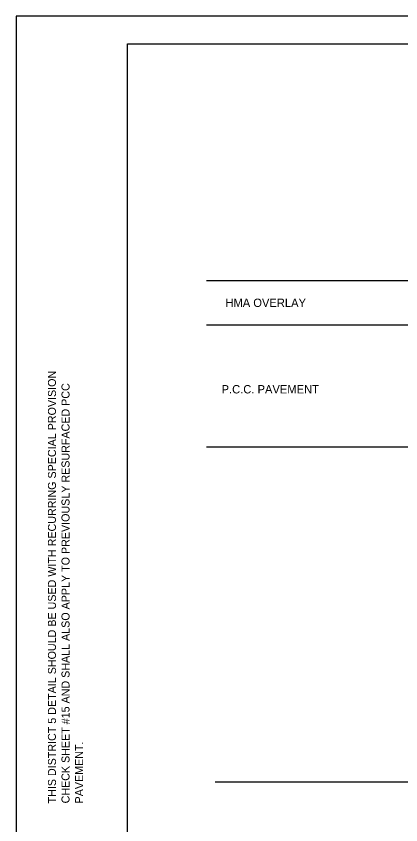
# Model space of a CAD drawing. Extents: x 101733 to 102413, y 98662 to 99115.
# Drawn here: x 101732.7 to 101871.1, y 98823.9 to 99114.7 of the extents above; entities that cross this region are included whole.
import ezdxf

# ---------------------------------------------------------------- set-up
doc = ezdxf.new("R2010")
doc.units = 0
for name, color, linetype in [('Design_PR_Roadway Notes', 7, 'Continuous'), ('Level 63', 7, 'Continuous'), ('Sheets_50 Reference Boundary', 7, 'Continuous'), ('Sheets_General Details', 7, 'Continuous'), ('Sheets_Printer Plotting Border', 7, 'Continuous'), ('Topo_EOP', 7, 'Continuous')]:
    doc.layers.add(name, color=color, linetype=linetype)

msp = doc.modelspace()

# ---------------------------------------------------------------- linework, layer by layer
at = {"layer": 'Sheets_50 Reference Boundary'}
msp.add_lwpolyline([(101772.74, 99104.65), (102402.74, 99104.65), (102402.74, 98704.65), (101772.74, 98704.65)], close=True, dxfattribs=at)
at = {"layer": 'Sheets_General Details'}
for p, q in [((101732.74, 99114.65), (101732.74, 98674.65)), ((102412.74, 99114.65), (101732.74, 99114.65))]:
    msp.add_line(p, q, dxfattribs=at)
msp.add_lwpolyline([(101772.74, 99104.65), (102402.74, 99104.65), (102402.74, 98684.65), (101772.74, 98684.65)], close=True, dxfattribs=at)
at = {"layer": 'Sheets_Printer Plotting Border'}
msp.add_lwpolyline([(101732.74, 98674.65), (102412.74, 98674.65), (102412.74, 99114.65), (101732.74, 99114.65)], close=True, dxfattribs=at)
at = {"layer": 'Topo_EOP'}
for p, q in [((101801.25, 99019.59), (102068.58, 99019.59)), ((101801.25, 99003.63), (102068.58, 99003.63)), ((101801.25, 98959.74), (101934.91, 98959.74)), ((101804.28, 98839.38), (102071.61, 98839.38))]:
    msp.add_line(p, q, dxfattribs=at)

# ---------------------------------------------------------------- texts
at = {"layer": 'Design_PR_Roadway Notes'}
for s, p in [('HMA OVERLAY', (101808, 99010.08)), ('P.C.C. PAVEMENT', (101806.63, 98978.99))]:
    msp.add_text(s, height=3.0005, dxfattribs=at).set_placement(p)
at = {"layer": 'Level 63'}
for s, p in [('THIS DISTRICT 5 DETAIL SHOULD BE USED WITH RECURRING SPECIAL PROVISION', (101747.05, 98831.56)), ('CHECK SHEET #15 AND SHALL ALSO APPLY TO PREVIOUSLY RESURFACED PCC     ', (101751.93, 98831.56)), ('PAVEMENT.                                                             ', (101756.81, 98831.56))]:
    msp.add_text(s, height=2.88, rotation=90, dxfattribs=at).set_placement(p)

doc.saveas('drawing.dxf')
